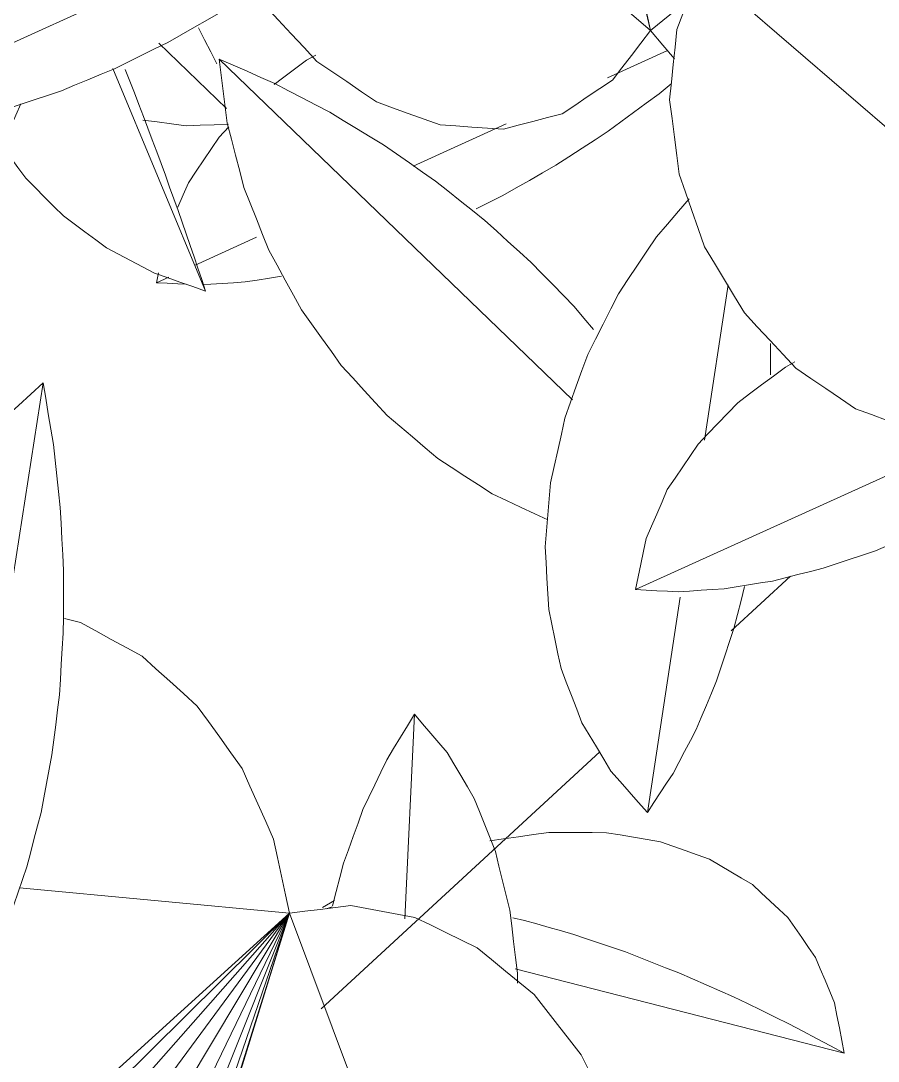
# Model space of a CAD drawing. Header units: metres. Extents: x -18.34 to -13.25, y -25.49 to -16.26.
# Drawn here: x -15.0517 to -14.9841, y -21.0717 to -20.9897 of the extents above; entities that cross this region are included whole.
import ezdxf

# ---------------------------------------------------------------- set-up
doc = ezdxf.new("R2010")
doc.units = ezdxf.units.M
doc.layers.add('Importações nas famílias', color=7, linetype='Continuous', lineweight=5)
doc.layers.add('Vegetação', color=7, linetype='Continuous', lineweight=5)

# ---------------------------------------------------------------- blocks, each defined once
blk = doc.blocks.new('Planta_pergolado_12200 - plantas pergolado_skp_Component_12-V3484-Pavimento 02 - Executivo')
at = {"layer": 'Importações nas famílias', "color": 9, "flags": 128}
for points in [[(0.027075, 0.101247), (0.026369, 0.101143), (0.025662, 0.101039), (0.024955, 0.100935), (0.024249, 0.100831)], [(0.029913, 0.101047), (0.029204, 0.101097), (0.028494, 0.101147), (0.027785, 0.101197), (0.027075, 0.101247)], [(0.032697, 0.100237), (0.032001, 0.100439), (0.031305, 0.100642), (0.030609, 0.100844), (0.029913, 0.101047)], [(0.024249, 0.100831), (0.023562, 0.100575), (0.022875, 0.10032), (0.022188, 0.100065), (0.021501, 0.09981)], [(0.021501, 0.09981), (0.020849, 0.099409), (0.020198, 0.099008)], [(0.034028, 0.099536), (0.033362, 0.099886), (0.032697, 0.100237)], [(0.019947, 0.098854), (0.019546, 0.098607), (0.018895, 0.098207)], [(0.018895, 0.098207), (0.018294, 0.09767), (0.017694, 0.097133), (0.017093, 0.096596), (0.016493, 0.09606)], [(0.016493, 0.09606), (0.015957, 0.0954), (0.015421, 0.094739), (0.014886, 0.094079), (0.01435, 0.093419)], [(0.01435, 0.093419), (0.013892, 0.092651), (0.013434, 0.091883), (0.012977, 0.091115), (0.012559, 0.090415)]]:
    blk.add_lwpolyline(points, dxfattribs=at)
blk = doc.blocks.new('Planta_pergolado_12200 - plantas pergolado_skp_Component_17-V3486-Pavimento 02 - Executivo')
at = {"layer": 'Importações nas famílias', "color": 9}
for p, q in [((0.037706, 0.152053), (0.037725, 0.153191)), ((0.044451, 0.10981), (0.043743, 0.109602)), ((0.052096, 0.095322), (0.051524, 0.096015))]:
    blk.add_line(p, q, dxfattribs=at)
at = {"layer": 'Importações nas famílias', "color": 9, "flags": 128}
for points in [[(0.038379, 0.147624), (0.038211, 0.148731), (0.038043, 0.149838), (0.037874, 0.150946), (0.037706, 0.152053)], [(0.039066, 0.145622), (0.038723, 0.146623), (0.038379, 0.147624)], [(0.037153, 0.14166), (0.037803, 0.14215), (0.038453, 0.14264)], [(0.034962, 0.138702), (0.035509, 0.139441), (0.036057, 0.140181), (0.036605, 0.14092), (0.037153, 0.14166)], [(0.033329, 0.134948), (0.033738, 0.135886), (0.034146, 0.136825), (0.034554, 0.137763), (0.034962, 0.138702)], [(0.032368, 0.130654), (0.032608, 0.131728), (0.032848, 0.132801), (0.033089, 0.133875), (0.033329, 0.134948)], [(0.032141, 0.126113), (0.032198, 0.127249), (0.032254, 0.128384), (0.032311, 0.129519), (0.032368, 0.130654)], [(0.032667, 0.121635), (0.032535, 0.122754), (0.032404, 0.123874), (0.032273, 0.124994), (0.032141, 0.126113)], [(0.033907, 0.117524), (0.033597, 0.118551), (0.033287, 0.119579), (0.032977, 0.120607), (0.032667, 0.121635)], [(0.035779, 0.11406), (0.035311, 0.114926), (0.034843, 0.115792), (0.034375, 0.116658), (0.033907, 0.117524)], [(0.038154, 0.11148), (0.03756, 0.112125), (0.036966, 0.11277), (0.036372, 0.113415), (0.035779, 0.11406)], [(0.04087, 0.10996), (0.040191, 0.11034), (0.039512, 0.11072), (0.038833, 0.1111), (0.038154, 0.11148)], [(0.043743, 0.109602), (0.043025, 0.109692), (0.042306, 0.109781), (0.041588, 0.10987), (0.04087, 0.10996)], [(0.054758, 0.093579), (0.054093, 0.094014), (0.053427, 0.09445), (0.052761, 0.094886), (0.052096, 0.095322)], [(0.056901, 0.093133), (0.056187, 0.093281), (0.055472, 0.09343), (0.054758, 0.093579)]]:
    blk.add_lwpolyline(points, dxfattribs=at)
blk = doc.blocks.new('Planta_pergolado_12200 - plantas pergolado_skp_Component_16-V3487-Pavimento 02 - Executivo')
for name in ['Planta_pergolado_12200 - plantas pergolado_skp_Component_17-V3486-Pavimento 02 - Executivo', 'Planta_pergolado_12200 - plantas pergolado_skp_Component_12-V3484-Pavimento 02 - Executivo']:
    blk.add_blockref(name, (0, 0))
blk = doc.blocks.new('Planta_pergolado_12200 - plantas pergolado_skp_-V3488-Pavimento 02 - Executivo')
blk.add_blockref('Planta_pergolado_12200 - plantas pergolado_skp_Component_16-V3487-Pavimento 02 - Executivo', (0, 0))
blk = doc.blocks.new('Planta_pergolado_12200 - plantas pergolado_skp_-V3489-Pavimento 02 - Executivo')
at = {"xscale": 1.254472261797389, "yscale": 1.254472261797389, "zscale": 1.254472261797389, "rotation": 44.99999999999149}
blk.add_blockref('Planta_pergolado_12200 - plantas pergolado_skp_-V3488-Pavimento 02 - Executivo', (0.101937, -0.102346), dxfattribs=at)
blk = doc.blocks.new('Planta_pergolado_12200 - plantas pergolado_skp_Component_12-V1597-Pavimento 02 - Executivo')
at = {"layer": 'Importações nas famílias', "color": 9}
for p, q in [((0.019367, 0.08686), (0.03536, 0.098835)), ((0.016939, 0.088633), (0.017485, 0.089068)), ((0.009582, 0.081088), (0.009442, 0.080277)), ((0.00965, 0.080393), (0.009775, 0.080757))]:
    blk.add_line(p, q, dxfattribs=at)
at = {"layer": 'Importações nas famílias', "color": 9, "flags": 128}
for points in [[(0.027075, 0.101247), (0.026369, 0.101143), (0.025662, 0.101039), (0.024955, 0.100935), (0.024249, 0.100831)], [(0.029913, 0.101047), (0.029204, 0.101097), (0.028494, 0.101147), (0.027785, 0.101197), (0.027075, 0.101247)], [(0.032697, 0.100237), (0.032001, 0.100439), (0.031305, 0.100642), (0.030609, 0.100844), (0.029913, 0.101047)], [(0.024249, 0.100831), (0.023562, 0.100575), (0.022875, 0.10032), (0.022188, 0.100065), (0.021501, 0.09981)], [(0.021501, 0.09981), (0.020849, 0.099409), (0.020198, 0.099008), (0.019546, 0.098607), (0.018895, 0.098207)], [(0.03536, 0.098835), (0.034694, 0.099185), (0.034028, 0.099536), (0.033362, 0.099886), (0.032697, 0.100237)], [(0.031973, 0.097378), (0.03282, 0.097743), (0.033667, 0.098107), (0.034513, 0.098471), (0.03536, 0.098835)], [(0.018895, 0.098207), (0.018294, 0.09767), (0.017694, 0.097133), (0.017093, 0.096596), (0.016493, 0.09606)], [(0.028703, 0.09583), (0.029521, 0.096217), (0.030338, 0.096604), (0.031156, 0.096991), (0.031973, 0.097378)], [(0.016493, 0.09606), (0.015957, 0.0954), (0.015421, 0.094739), (0.014886, 0.094079), (0.01435, 0.093419)], [(0.025586, 0.094206), (0.026365, 0.094612), (0.027144, 0.095018), (0.027924, 0.095424), (0.028703, 0.09583)], [(0.022655, 0.092526), (0.023388, 0.092946), (0.02412, 0.093366), (0.024853, 0.093786), (0.025586, 0.094206)], [(0.01435, 0.093419), (0.013892, 0.092651), (0.013434, 0.091883), (0.012977, 0.091115), (0.012559, 0.090415)], [(0.019945, 0.090806), (0.020623, 0.091236), (0.0213, 0.091666), (0.021978, 0.092096), (0.022655, 0.092526)], [(0.017485, 0.089068), (0.0181, 0.089503), (0.018715, 0.089937), (0.01933, 0.090372), (0.019945, 0.090806)]]:
    blk.add_lwpolyline(points, dxfattribs=at)
blk = doc.blocks.new('Planta_pergolado_12200 - plantas pergolado_skp_Component_16-V3557-Pavimento 02 - Executivo')
blk.add_blockref('Planta_pergolado_12200 - plantas pergolado_skp_Component_12-V1597-Pavimento 02 - Executivo', (0, 0))
blk = doc.blocks.new('Planta_pergolado_12200 - plantas pergolado_skp_-V3558-Pavimento 02 - Executivo')
blk.add_blockref('Planta_pergolado_12200 - plantas pergolado_skp_Component_16-V3557-Pavimento 02 - Executivo', (0, 0))
blk = doc.blocks.new('Planta_pergolado_12200 - plantas pergolado_skp_-V3559-Pavimento 02 - Executivo')
at = {"xscale": 1.254472261797389, "yscale": 1.254472261797389, "zscale": 1.254472261797389, "rotation": 44.99999999999149}
blk.add_blockref('Planta_pergolado_12200 - plantas pergolado_skp_-V3558-Pavimento 02 - Executivo', (0.101937, -0.102346), dxfattribs=at)
blk = doc.blocks.new('Planta_pergolado_12200 - plantas pergolado_skp_-V3560-Pavimento 02 - Executivo')
at = {"rotation": 89.9999999999999}
for name in ['Planta_pergolado_12200 - plantas pergolado_skp_-V3559-Pavimento 02 - Executivo', 'Planta_pergolado_12200 - plantas pergolado_skp_-V3489-Pavimento 02 - Executivo']:
    blk.add_blockref(name, (0.696245, 0.01573), dxfattribs=at)
blk = doc.blocks.new('Planta_pergolado_12200 - plantas pergolado_skp_Component_12-V717-Pavimento 02 - Executivo')
at = {"layer": 'Importações nas famílias', "color": 9}
for p, q in [((-0.073122, -0.275018), (-0.072319, -0.275023)), ((-0.051913, -0.283137), (-0.068042, -0.283898))]:
    blk.add_line(p, q, dxfattribs=at)
at = {"layer": 'Importações nas famílias', "color": 9, "flags": 128}
for points in [[(-0.072319, -0.275023), (-0.071077, -0.275172), (-0.069835, -0.275321), (-0.068593, -0.275469), (-0.06735, -0.275618)], [(-0.06735, -0.275618), (-0.066193, -0.275903), (-0.065036, -0.276188), (-0.063879, -0.276473), (-0.062722, -0.276759)], [(-0.062722, -0.276759), (-0.061678, -0.277174), (-0.060633, -0.277589), (-0.059588, -0.278005), (-0.058544, -0.27842)], [(-0.058544, -0.27842), (-0.057636, -0.278956), (-0.056728, -0.279492), (-0.05582, -0.280027), (-0.054912, -0.280563)], [(-0.054912, -0.280563), (-0.054162, -0.281206), (-0.053413, -0.28185), (-0.052663, -0.282493), (-0.051913, -0.283137)], [(-0.051913, -0.283137), (-0.05281, -0.283684), (-0.053708, -0.284232), (-0.054605, -0.284779), (-0.055502, -0.285326)], [(-0.055502, -0.285326), (-0.056484, -0.285794), (-0.057466, -0.286262), (-0.058448, -0.286729), (-0.05943, -0.287197)], [(-0.05943, -0.287197), (-0.060485, -0.287579), (-0.061541, -0.287961), (-0.062597, -0.288344), (-0.063652, -0.288726)], [(-0.063652, -0.288726), (-0.06477, -0.289019), (-0.065888, -0.289312), (-0.067005, -0.289605)]]:
    blk.add_lwpolyline(points, dxfattribs=at)
blk = doc.blocks.new('Planta_pergolado_12200 - plantas pergolado_skp_Component_17-V719-Pavimento 02 - Executivo')
at = {"layer": 'Importações nas famílias', "color": 9}
for p, q in [((-0.067599, -0.29298), (-0.111236, -0.276652)), ((-0.067599, -0.29298), (-0.10205, -0.303696)), ((-0.067599, -0.29298), (-0.101085, -0.303498)), ((-0.067599, -0.29298), (-0.098478, -0.303596)), ((-0.067599, -0.29298), (-0.095851, -0.304279)), ((-0.067599, -0.29298), (-0.093385, -0.305502)), ((-0.067599, -0.29298), (-0.091246, -0.30718)), ((-0.067599, -0.29298), (-0.08958, -0.309199)), ((-0.067599, -0.29298), (-0.088501, -0.311422)), ((-0.088353, -0.31587), (-0.067599, -0.29298)), ((-0.067599, -0.29298), (-0.088083, -0.313698)), ((-0.067599, -0.29298), (-0.065595, -0.314291)), ((-0.04436, -0.31074), (-0.044668, -0.309478))]:
    blk.add_line(p, q, dxfattribs=at)
at = {"layer": 'Importações nas famílias', "color": 9, "flags": 128}
for points in [[(-0.078757, -0.269987), (-0.080125, -0.269309), (-0.081492, -0.268632), (-0.08286, -0.267954), (-0.084227, -0.267276)], [(-0.074013, -0.273708), (-0.075199, -0.272778), (-0.076385, -0.271847), (-0.077571, -0.270917), (-0.078757, -0.269987)], [(-0.070319, -0.278186), (-0.071243, -0.277067), (-0.072166, -0.275947), (-0.07309, -0.274828), (-0.074013, -0.273708)], [(-0.067927, -0.283116), (-0.068525, -0.281884), (-0.069123, -0.280651), (-0.069721, -0.279419), (-0.070319, -0.278186)], [(-0.066999, -0.288162), (-0.067231, -0.2869), (-0.067463, -0.285639), (-0.067695, -0.284378), (-0.067927, -0.283116)], [(-0.067599, -0.29298), (-0.067449, -0.291775), (-0.067299, -0.290571), (-0.067149, -0.289366), (-0.066999, -0.288162)], [(-0.061752, -0.294241), (-0.063214, -0.293926), (-0.064675, -0.29361), (-0.066137, -0.293295), (-0.067599, -0.29298)], [(-0.05618, -0.296725), (-0.057573, -0.296104), (-0.058966, -0.295483), (-0.060359, -0.294862), (-0.061752, -0.294241)], [(-0.051263, -0.300262), (-0.052492, -0.299378), (-0.053721, -0.298493), (-0.054951, -0.297609), (-0.05618, -0.296725)], [(-0.047336, -0.304612), (-0.048318, -0.303524), (-0.0493, -0.302437), (-0.050281, -0.301349), (-0.051263, -0.300262)], [(-0.044668, -0.309478), (-0.045335, -0.308261), (-0.046002, -0.307045), (-0.046669, -0.305828), (-0.047336, -0.304612)]]:
    blk.add_lwpolyline(points, dxfattribs=at)
blk = doc.blocks.new('Planta_pergolado_12200 - plantas pergolado_skp_Component_16-V2034-Pavimento 02 - Executivo')
for name in ['Planta_pergolado_12200 - plantas pergolado_skp_Component_17-V719-Pavimento 02 - Executivo', 'Planta_pergolado_12200 - plantas pergolado_skp_Component_12-V717-Pavimento 02 - Executivo']:
    blk.add_blockref(name, (0, 0))
blk = doc.blocks.new('Planta_pergolado_12200 - plantas pergolado_skp_Component_12-V3936-Pavimento 02 - Executivo')
at = {"layer": 'Importações nas famílias', "color": 9}
for p, q in [((-0.059646, 0.26477), (-0.042679, 0.262173)), ((-0.030287, 0.260277), (-0.018035, 0.258402))]:
    blk.add_line(p, q, dxfattribs=at)
at = {"layer": 'Importações nas famílias', "color": 9, "flags": 128}
for points in [[(-0.043636, 0.272554), (-0.044801, 0.27231), (-0.045965, 0.272067), (-0.04713, 0.271823), (-0.048295, 0.271579)], [(-0.038715, 0.272829), (-0.039945, 0.27276), (-0.041175, 0.272691), (-0.042406, 0.272622), (-0.043636, 0.272554)], [(-0.033646, 0.272398), (-0.034913, 0.272506), (-0.03618, 0.272614), (-0.037447, 0.272721), (-0.038715, 0.272829)], [(-0.028548, 0.271273), (-0.029822, 0.271554), (-0.031097, 0.271836), (-0.032371, 0.272117), (-0.033646, 0.272398)], [(-0.048295, 0.271579), (-0.049366, 0.271167), (-0.050438, 0.270754), (-0.05151, 0.270342), (-0.052581, 0.269929)], [(-0.023541, 0.269478), (-0.024793, 0.269927), (-0.026045, 0.270375), (-0.027296, 0.270824), (-0.028548, 0.271273)], [(-0.052581, 0.269929), (-0.053535, 0.269357), (-0.054488, 0.268785), (-0.055441, 0.268213), (-0.056395, 0.267642)], [(-0.018743, 0.267057), (-0.019943, 0.267662), (-0.021142, 0.268267), (-0.022342, 0.268873), (-0.023541, 0.269478)], [(-0.056395, 0.267642), (-0.057207, 0.266924), (-0.05802, 0.266206), (-0.058833, 0.265488), (-0.059646, 0.26477)], [(-0.014266, 0.264065), (-0.015386, 0.264813), (-0.016505, 0.265561), (-0.017624, 0.266309), (-0.018743, 0.267057)], [(-0.059646, 0.26477), (-0.058878, 0.264265), (-0.05811, 0.26376), (-0.057342, 0.263254), (-0.056574, 0.262749)], [(-0.011269, 0.261482), (-0.012241, 0.26232), (-0.013254, 0.263192), (-0.014266, 0.264065)], [(-0.056574, 0.262749), (-0.055708, 0.262293), (-0.054841, 0.261837), (-0.053974, 0.261381), (-0.053107, 0.260926)], [(-0.053107, 0.260926), (-0.052151, 0.260524), (-0.051194, 0.260122), (-0.050238, 0.259721), (-0.049282, 0.259319)], [(-0.049282, 0.259319), (-0.048247, 0.258977), (-0.047212, 0.258634), (-0.046177, 0.258291), (-0.045142, 0.257948)], [(-0.045142, 0.257948), (-0.04404, 0.257668), (-0.042937, 0.257388), (-0.041835, 0.257108)], [(-0.025149, 0.255073), (-0.023906, 0.255067), (-0.022663, 0.255061)]]:
    blk.add_lwpolyline(points, dxfattribs=at)
blk = doc.blocks.new('Planta_pergolado_12200 - plantas pergolado_skp_Component_12-V2043-Pavimento 02 - Executivo')
at = {"layer": 'Importações nas famílias', "color": 9}
for p, q in [((0.010358, -0.294318), (0.012505, -0.289592)), ((-0.002122, -0.321792), (0.006728, -0.302309)), ((0.012149, -0.317318), (0.011744, -0.318069)), ((-0.0058, -0.323808), (-0.005743, -0.322903))]:
    blk.add_line(p, q, dxfattribs=at)
at = {"layer": 'Importações nas famílias', "color": 9, "flags": 128}
for points in [[(0.009082, -0.290265), (0.009874, -0.289302), (0.010666, -0.28834)], [(0.006143, -0.294274), (0.006878, -0.293272), (0.007613, -0.29227), (0.008348, -0.291268), (0.009082, -0.290265)], [(0.003462, -0.298396), (0.004132, -0.297365), (0.004803, -0.296335), (0.005473, -0.295305), (0.006143, -0.294274)], [(0.001071, -0.302584), (0.001669, -0.301537), (0.002267, -0.30049), (0.002865, -0.299443), (0.003462, -0.298396)], [(-0.001004, -0.306793), (-0.000485, -0.305741), (0.000034, -0.304688), (0.000553, -0.303636), (0.001071, -0.302584)], [(-0.00274, -0.310975), (-0.002306, -0.309929), (-0.001872, -0.308884), (-0.001438, -0.307838), (-0.001004, -0.306793)], [(-0.004118, -0.315084), (-0.003774, -0.314057), (-0.003429, -0.31303), (-0.003085, -0.312002), (-0.00274, -0.310975)], [(-0.005123, -0.319075), (-0.004872, -0.318077), (-0.00462, -0.31708), (-0.004369, -0.316082), (-0.004118, -0.315084)], [(0.011744, -0.318069), (0.011039, -0.319009), (0.010334, -0.319949), (0.009629, -0.320889), (0.008924, -0.321829)], [(-0.005743, -0.322903), (-0.005588, -0.321946), (-0.005433, -0.320989), (-0.005278, -0.320032), (-0.005123, -0.319075)], [(0.008924, -0.321829), (0.008113, -0.322611), (0.007302, -0.323393), (0.006491, -0.324175), (0.005679, -0.324957)], [(0.005679, -0.324957), (0.004781, -0.325563), (0.003883, -0.326168), (0.002984, -0.326774), (0.002086, -0.32738)]]:
    blk.add_lwpolyline(points, dxfattribs=at)
blk = doc.blocks.new('Planta_pergolado_12200 - plantas pergolado_skp_Component_16-V3940-Pavimento 02 - Executivo')
at = {"extrusion": (0, 0, -1), "zscale": -1, "rotation": 180}
blk.add_blockref('Planta_pergolado_12200 - plantas pergolado_skp_Component_12-V2043-Pavimento 02 - Executivo', (0, 0), dxfattribs=at)
blk.add_blockref('Planta_pergolado_12200 - plantas pergolado_skp_Component_12-V3936-Pavimento 02 - Executivo', (0, 0))
blk = doc.blocks.new('Planta_pergolado_12200 - plantas pergolado_skp_Component_12-V3941-Pavimento 02 - Executivo')
at = {"layer": 'Importações nas famílias', "color": 9}
for p, q in [((-0.017882, 0.303488), (-0.017439, 0.302513)), ((-0.017087, 0.303318), (-0.017882, 0.303488)), ((-0.016521, 0.300492), (-0.014289, 0.29558)), ((-0.005586, 0.297761), (-0.006397, 0.298543)), ((0.000073, 0.290905), (-0.000333, 0.291655)), ((-0.008679, 0.283229), (-0.005348, 0.275896)), ((-0.001718, 0.267904), (0.000428, 0.263178)), ((-0.002994, 0.263852), (-0.002202, 0.262889))]:
    blk.add_line(p, q, dxfattribs=at)
at = {"layer": 'Importações nas famílias', "color": 9, "flags": 128}
for points in [[(-0.017882, 0.303488), (-0.017923, 0.302643), (-0.017964, 0.301799), (-0.017997, 0.301138)], [(-0.009991, 0.300966), (-0.010955, 0.301381), (-0.01192, 0.301797)], [(-0.006397, 0.298543), (-0.007295, 0.299149), (-0.008194, 0.299755), (-0.009092, 0.30036), (-0.009991, 0.300966)], [(-0.01803, 0.299831), (-0.01799, 0.299205), (-0.017933, 0.2983), (-0.017876, 0.297394), (-0.017819, 0.296489)], [(-0.017819, 0.296489), (-0.017664, 0.295532), (-0.017509, 0.294575), (-0.017354, 0.293618)], [(-0.000333, 0.291655), (-0.001038, 0.292595), (-0.001743, 0.293535), (-0.002237, 0.294194)], [(-0.012043, 0.278275), (-0.011524, 0.277222), (-0.011005, 0.27617)], [(-0.011005, 0.27617), (-0.010407, 0.275123), (-0.00981, 0.274076), (-0.009212, 0.273029), (-0.008614, 0.271982)], [(-0.008614, 0.271982), (-0.007944, 0.270952), (-0.007274, 0.269921), (-0.006604, 0.268891), (-0.005934, 0.26786)], [(-0.005934, 0.26786), (-0.005199, 0.266858), (-0.004464, 0.265856), (-0.003729, 0.264854), (-0.002994, 0.263852)]]:
    blk.add_lwpolyline(points, dxfattribs=at)
blk = doc.blocks.new('Planta_pergolado_12200 - plantas pergolado_skp_Component_17-V3942-Pavimento 02 - Executivo')
at = {"layer": 'Importações nas famílias', "color": 9}
for p, q in [((0.004691, 0.267638), (0.002003, 0.264524)), ((0.002003, 0.264524), (0.005653, 0.265378)), ((0.005695, 0.265326), (0.002003, 0.264524)), ((0.002003, 0.264524), (0.00452, 0.261473))]:
    blk.add_line(p, q, dxfattribs=at)
at = {"layer": 'Importações nas famílias', "color": 9, "flags": 128}
for points in [[(-0.00042, 0.290829), (0.00067, 0.291844), (0.001759, 0.292858), (0.002849, 0.293873), (0.003939, 0.294887)], [(-0.003619, 0.286132), (-0.002819, 0.287306), (-0.002019, 0.288481), (-0.00122, 0.289655), (-0.00042, 0.290829)], [(-0.00544, 0.281114), (-0.004984, 0.282369), (-0.004529, 0.283623), (-0.004074, 0.284877), (-0.003619, 0.286132)], [(-0.005758, 0.276119), (-0.005678, 0.277368), (-0.005599, 0.278616), (-0.005519, 0.279865), (-0.00544, 0.281114)], [(-0.004553, 0.271486), (-0.004854, 0.272644), (-0.005155, 0.273802), (-0.005457, 0.27496), (-0.005758, 0.276119)], [(-0.001905, 0.267531), (-0.002567, 0.26852), (-0.003229, 0.269508), (-0.003891, 0.270497), (-0.004553, 0.271486)], [(0.002003, 0.264524), (0.001026, 0.265276), (0.000049, 0.266028), (-0.000928, 0.266779), (-0.001905, 0.267531)], [(-0.000224, 0.262621), (0.000864, 0.26355), (0.002003, 0.264524)]]:
    blk.add_lwpolyline(points, dxfattribs=at)
blk = doc.blocks.new('Planta_pergolado_12200 - plantas pergolado_skp_Component_16-V3943-Pavimento 02 - Executivo')
for name in ['Planta_pergolado_12200 - plantas pergolado_skp_Component_12-V3941-Pavimento 02 - Executivo', 'Planta_pergolado_12200 - plantas pergolado_skp_Component_17-V3942-Pavimento 02 - Executivo']:
    blk.add_blockref(name, (0, 0))
blk = doc.blocks.new('Planta_pergolado_12200 - plantas pergolado_skp_Component_12-V751-Pavimento 02 - Executivo')
at = {"layer": 'Importações nas famílias', "color": 9}
for p, q in [((-0.025919, -0.230137), (-0.023772, -0.225411)), ((-0.042082, -0.26572), (-0.029549, -0.238128)), ((-0.024128, -0.253137), (-0.024533, -0.253888))]:
    blk.add_line(p, q, dxfattribs=at)
at = {"layer": 'Importações nas famílias', "color": 9, "flags": 128}
for points in [[(-0.027195, -0.226084), (-0.026403, -0.225121), (-0.025611, -0.224159)], [(-0.030134, -0.230093), (-0.029399, -0.229091), (-0.028664, -0.228089), (-0.027929, -0.227087), (-0.027195, -0.226084)], [(-0.032815, -0.234215), (-0.032145, -0.233184), (-0.031474, -0.232154), (-0.030804, -0.231124), (-0.030134, -0.230093)], [(-0.035206, -0.238403), (-0.034608, -0.237356), (-0.03401, -0.236309), (-0.033412, -0.235262), (-0.032815, -0.234215)], [(-0.037281, -0.242612), (-0.036762, -0.24156), (-0.036243, -0.240508), (-0.035724, -0.239455), (-0.035206, -0.238403)], [(-0.039017, -0.246794), (-0.038583, -0.245748), (-0.038149, -0.244703), (-0.037715, -0.243657), (-0.037281, -0.242612)], [(-0.040395, -0.250903), (-0.040051, -0.249876), (-0.039706, -0.248849), (-0.039362, -0.247821), (-0.039017, -0.246794)], [(-0.0414, -0.254894), (-0.041149, -0.253896), (-0.040897, -0.252899), (-0.040646, -0.251901), (-0.040395, -0.250903)], [(-0.024533, -0.253888), (-0.025238, -0.254828), (-0.025943, -0.255768), (-0.026648, -0.256708), (-0.027353, -0.257648)], [(-0.04202, -0.258722), (-0.041865, -0.257765), (-0.04171, -0.256808), (-0.041555, -0.255851), (-0.0414, -0.254894)], [(-0.027353, -0.257648), (-0.028164, -0.25843), (-0.028975, -0.259212), (-0.029786, -0.259994), (-0.030598, -0.260776)], [(-0.042248, -0.262344), (-0.042191, -0.261438), (-0.042134, -0.260533), (-0.042077, -0.259627), (-0.04202, -0.258722)], [(-0.030598, -0.260776), (-0.031496, -0.261382), (-0.032394, -0.261987), (-0.033293, -0.262593), (-0.034191, -0.263199)], [(-0.042082, -0.26572), (-0.042124, -0.264876), (-0.042165, -0.264032), (-0.042206, -0.263188), (-0.042248, -0.262344)], [(-0.034191, -0.263199), (-0.035156, -0.263614), (-0.03612, -0.26403), (-0.037085, -0.264445), (-0.03805, -0.26486)], [(-0.03805, -0.26486), (-0.039058, -0.265075), (-0.040066, -0.26529), (-0.041074, -0.265505), (-0.042082, -0.26572)]]:
    blk.add_lwpolyline(points, dxfattribs=at)
blk = doc.blocks.new('Planta_pergolado_12200 - plantas pergolado_skp_Component_17-V3949-Pavimento 02 - Executivo')
at = {"layer": 'Importações nas famílias', "color": 9}
blk.add_line((0.007004, 0.260585), (-0.022197, 0.226757), dxfattribs=at)
at = {"layer": 'Importações nas famílias', "color": 9, "flags": 128}
for points in [[(-0.00931, 0.262272), (-0.007849, 0.262458), (-0.006387, 0.262643), (-0.004926, 0.262829), (-0.003464, 0.263015)], [(-0.003464, 0.263015), (-0.002073, 0.262871), (-0.000682, 0.262727), (0.000709, 0.262583), (0.0021, 0.26244)], [(-0.015039, 0.260261), (-0.013607, 0.260764), (-0.012175, 0.261267), (-0.010742, 0.261769), (-0.00931, 0.262272)], [(0.0021, 0.26244), (0.003326, 0.261976), (0.004552, 0.261513), (0.005778, 0.261049), (0.007004, 0.260585)], [(-0.020262, 0.25712), (-0.018956, 0.257905), (-0.017651, 0.258691), (-0.016345, 0.259476), (-0.015039, 0.260261)], [(-0.024621, 0.253062), (-0.023531, 0.254077), (-0.022441, 0.255091), (-0.021351, 0.256106), (-0.020262, 0.25712)], [(-0.027819, 0.248365), (-0.02702, 0.249539), (-0.02622, 0.250713), (-0.02542, 0.251888), (-0.024621, 0.253062)], [(-0.02964, 0.243347), (-0.029185, 0.244601), (-0.02873, 0.245856), (-0.028275, 0.24711), (-0.027819, 0.248365)]]:
    blk.add_lwpolyline(points, dxfattribs=at)
blk = doc.blocks.new('Planta_pergolado_12200 - plantas pergolado_skp_Component_16-V3950-Pavimento 02 - Executivo')
blk.add_blockref('Planta_pergolado_12200 - plantas pergolado_skp_Component_17-V3949-Pavimento 02 - Executivo', (0, 0))
at = {"extrusion": (0, 0, -1), "zscale": -1, "rotation": 180}
blk.add_blockref('Planta_pergolado_12200 - plantas pergolado_skp_Component_12-V751-Pavimento 02 - Executivo', (0, 0), dxfattribs=at)
blk = doc.blocks.new('Planta_pergolado_12200 - plantas pergolado_skp_-V3951-Pavimento 02 - Executivo')
at = {"layer": 'Importações nas famílias', "color": 9}
for p, q in [((-0.054865, 0.26851), (-0.075131, 0.290498)), ((-0.04102, 0.253487), (-0.04532, 0.258153))]:
    blk.add_line(p, q, dxfattribs=at)
at = {"extrusion": (0, 0, -1), "zscale": -1, "rotation": 180}
blk.add_blockref('Planta_pergolado_12200 - plantas pergolado_skp_Component_16-V2034-Pavimento 02 - Executivo', (0, 0), dxfattribs=at)
for name in ['Planta_pergolado_12200 - plantas pergolado_skp_Component_16-V3940-Pavimento 02 - Executivo', 'Planta_pergolado_12200 - plantas pergolado_skp_Component_16-V3943-Pavimento 02 - Executivo', 'Planta_pergolado_12200 - plantas pergolado_skp_Component_16-V3950-Pavimento 02 - Executivo']:
    blk.add_blockref(name, (0, 0))
blk = doc.blocks.new('Planta_pergolado_12200 - plantas pergolado_skp_-V3952-Pavimento 02 - Executivo')
blk.add_blockref('Planta_pergolado_12200 - plantas pergolado_skp_-V3951-Pavimento 02 - Executivo', (0, 0))
blk = doc.blocks.new('Planta_pergolado_12200 - plantas pergolado_skp_-V4061-Pavimento 02 - Executivo')
blk.add_blockref('Planta_pergolado_12200 - plantas pergolado_skp_-V3952-Pavimento 02 - Executivo', (0, 0))
blk = doc.blocks.new('Planta_pergolado_12200 - plantas pergolado_skp_Component_12-V1085-Pavimento 02 - Executivo')
at = {"layer": 'Importações nas famílias', "color": 9}
blk.add_line((-0.018533, -0.29961), (-0.000979, -0.306918), dxfattribs=at)
at = {"layer": 'Importações nas famílias', "color": 9, "flags": 128}
for points in [[(-0.017117, -0.303646), (-0.017471, -0.302637), (-0.017825, -0.301628), (-0.018179, -0.300619), (-0.018533, -0.29961)], [(-0.018533, -0.29961), (-0.017634, -0.299911), (-0.016736, -0.300212), (-0.015837, -0.300513), (-0.014939, -0.300813)], [(-0.014939, -0.300813), (-0.014019, -0.301135), (-0.0131, -0.301456), (-0.012181, -0.301778), (-0.011262, -0.302099)], [(-0.011262, -0.302099), (-0.010333, -0.302438), (-0.009404, -0.302777), (-0.008474, -0.303115), (-0.007545, -0.303454)], [(-0.007545, -0.303454), (-0.006616, -0.303806), (-0.005686, -0.304158), (-0.004757, -0.30451), (-0.003828, -0.304862)], [(-0.015129, -0.307411), (-0.015626, -0.30647), (-0.016123, -0.305529), (-0.01662, -0.304588), (-0.017117, -0.303646)], [(-0.003828, -0.304862), (-0.002909, -0.305223), (-0.00199, -0.305585), (-0.001071, -0.305946)], [(-0.012615, -0.310817), (-0.013243, -0.309966), (-0.013872, -0.309114), (-0.0145, -0.308263), (-0.015129, -0.307411)], [(-0.009635, -0.313784), (-0.01038, -0.313042), (-0.011125, -0.3123), (-0.01187, -0.311559), (-0.012615, -0.310817)], [(-0.007102, -0.315627), (-0.007946, -0.315013), (-0.00879, -0.314398), (-0.009635, -0.313784)]]:
    blk.add_lwpolyline(points, dxfattribs=at)
blk = doc.blocks.new('Planta_pergolado_12200 - plantas pergolado_skp_Component_16-V4153-Pavimento 02 - Executivo')
at = {"extrusion": (0, 0, -1), "zscale": -0.9999999999999999, "rotation": 180}
blk.add_blockref('Planta_pergolado_12200 - plantas pergolado_skp_Component_12-V1085-Pavimento 02 - Executivo', (0, 0), dxfattribs=at)
blk = doc.blocks.new('Planta_pergolado_12200 - plantas pergolado_skp_Component_12-V1155-Pavimento 02 - Executivo')
at = {"layer": 'Importações nas famílias', "color": 9}
blk.add_line((-0.004132, -0.297953), (0.001008, -0.303279), dxfattribs=at)
at = {"layer": 'Importações nas famílias', "color": 9, "flags": 128}
for points in [[(-0.005506, -0.301141), (-0.005464, -0.300031), (-0.005423, -0.298921), (-0.005382, -0.29781)], [(-0.000628, -0.298706), (0.00032, -0.299192), (0.001268, -0.299679), (0.002216, -0.300165)], [(-0.005049, -0.304554), (-0.0052, -0.303424), (-0.005353, -0.302283), (-0.005506, -0.301141)]]:
    blk.add_lwpolyline(points, dxfattribs=at)
blk = doc.blocks.new('Planta_pergolado_12200 - plantas pergolado_skp_Component_16-V4185-Pavimento 02 - Executivo')
at = {"extrusion": (0, 0, -1), "zscale": -1, "rotation": 180}
blk.add_blockref('Planta_pergolado_12200 - plantas pergolado_skp_Component_12-V1155-Pavimento 02 - Executivo', (0, 0), dxfattribs=at)
blk = doc.blocks.new('Planta_pergolado_12200 - plantas pergolado_skp_Component_12-V1165-Pavimento 02 - Executivo')
at = {"layer": 'Importações nas famílias', "color": 9}
blk.add_line((-0.027108, -0.270683), (-0.000239, -0.298529), dxfattribs=at)
at = {"layer": 'Importações nas famílias', "color": 9, "flags": 128}
for points in [[(-0.021576, -0.269009), (-0.020669, -0.269777), (-0.019763, -0.270546)], [(-0.019763, -0.270546), (-0.018891, -0.271392), (-0.018019, -0.272239), (-0.017147, -0.273085), (-0.016274, -0.273932)], [(-0.034524, -0.27701), (-0.03505, -0.275888), (-0.035576, -0.274765), (-0.036101, -0.273643), (-0.036581, -0.27262)], [(-0.016274, -0.273932), (-0.015446, -0.274847), (-0.014618, -0.275763), (-0.01379, -0.276678), (-0.012962, -0.277594)], [(-0.03174, -0.281303), (-0.032436, -0.28023), (-0.033132, -0.279157), (-0.033828, -0.278083), (-0.034524, -0.27701)], [(-0.012962, -0.277594), (-0.012187, -0.278568), (-0.011412, -0.279542), (-0.010637, -0.280516), (-0.009863, -0.28149)], [(-0.02834, -0.285299), (-0.02919, -0.2843), (-0.03004, -0.283301), (-0.03089, -0.282302), (-0.03174, -0.281303)], [(-0.009863, -0.28149), (-0.00915, -0.282512), (-0.008436, -0.283534), (-0.007723, -0.284556), (-0.00701, -0.285578)], [(-0.024405, -0.288905), (-0.025389, -0.288003), (-0.026373, -0.287102), (-0.027357, -0.286201), (-0.02834, -0.285299)], [(-0.00701, -0.285578), (-0.006367, -0.286636), (-0.005724, -0.287695), (-0.00508, -0.288753), (-0.004437, -0.289812)], [(-0.020027, -0.292034), (-0.021122, -0.291252), (-0.022216, -0.290469), (-0.023311, -0.289687), (-0.024405, -0.288905)], [(-0.004437, -0.289812), (-0.003871, -0.290895), (-0.003304, -0.291978), (-0.002738, -0.293062), (-0.002172, -0.294145)], [(-0.015308, -0.294614), (-0.016488, -0.293969), (-0.017667, -0.293324), (-0.018847, -0.292679), (-0.020027, -0.292034)], [(-0.002172, -0.294145), (-0.001688, -0.295241), (-0.001205, -0.296337), (-0.000722, -0.297433), (-0.000239, -0.298529)], [(-0.010359, -0.296585), (-0.011596, -0.296093), (-0.012834, -0.2956), (-0.014071, -0.295107), (-0.015308, -0.294614)], [(-0.005296, -0.2979), (-0.006562, -0.297572), (-0.007828, -0.297243), (-0.009093, -0.296914), (-0.010359, -0.296585)], [(-0.000239, -0.298529), (-0.001503, -0.298372), (-0.002768, -0.298214), (-0.004032, -0.298057), (-0.005296, -0.2979)]]:
    blk.add_lwpolyline(points, dxfattribs=at)
blk = doc.blocks.new('Planta_pergolado_12200 - plantas pergolado_skp_Component_12-V1166-Pavimento 02 - Executivo')
at = {"layer": 'Importações nas famílias', "color": 9}
blk.add_line((-0.077816, -0.320519), (-0.025773, -0.312413), dxfattribs=at)
at = {"layer": 'Importações nas famílias', "color": 9, "flags": 128}
for points in [[(-0.050381, -0.311133), (-0.049165, -0.311057), (-0.047949, -0.31098), (-0.046733, -0.310904), (-0.045517, -0.310827)], [(-0.045517, -0.310827), (-0.04428, -0.310821), (-0.043043, -0.310815), (-0.041806, -0.310809), (-0.040569, -0.310803)], [(-0.040569, -0.310803), (-0.039324, -0.310868), (-0.03808, -0.310933), (-0.036836, -0.310998), (-0.035592, -0.311062)], [(-0.059645, -0.312576), (-0.058511, -0.312362), (-0.057377, -0.312147), (-0.056243, -0.311933), (-0.055108, -0.311719)], [(-0.055108, -0.311719), (-0.053927, -0.311572), (-0.052745, -0.311426), (-0.051563, -0.31128), (-0.050381, -0.311133)], [(-0.035592, -0.311062), (-0.034354, -0.311197), (-0.033117, -0.311332), (-0.031879, -0.311466), (-0.030642, -0.311601)], [(-0.030642, -0.311601), (-0.029424, -0.311804), (-0.028207, -0.312007), (-0.02699, -0.31221), (-0.025773, -0.312413)], [(-0.063941, -0.313697), (-0.062867, -0.313417), (-0.061793, -0.313136), (-0.060719, -0.312856), (-0.059645, -0.312576)], [(-0.025773, -0.312413), (-0.026669, -0.31339), (-0.027565, -0.314368), (-0.028461, -0.315345), (-0.029357, -0.316322)], [(-0.067949, -0.315068), (-0.066947, -0.314725), (-0.065945, -0.314382), (-0.064943, -0.31404), (-0.063941, -0.313697)], [(-0.071624, -0.316674), (-0.070705, -0.316272), (-0.069787, -0.315871), (-0.068868, -0.315469), (-0.067949, -0.315068)], [(-0.074925, -0.318498), (-0.0741, -0.318042), (-0.073275, -0.317586), (-0.072449, -0.31713), (-0.071624, -0.316674)], [(-0.029357, -0.316322), (-0.030377, -0.317195), (-0.031396, -0.318068), (-0.032416, -0.318941), (-0.033436, -0.319814)], [(-0.077816, -0.320519), (-0.077094, -0.320013), (-0.076371, -0.319508), (-0.075648, -0.319003), (-0.074925, -0.318498)], [(-0.033436, -0.319814), (-0.034555, -0.320562), (-0.035675, -0.321309), (-0.036795, -0.322057), (-0.037914, -0.322805)], [(-0.074737, -0.32339), (-0.075507, -0.322672), (-0.076276, -0.321954), (-0.077046, -0.321236), (-0.077816, -0.320519)], [(-0.037914, -0.322805), (-0.039107, -0.323411), (-0.040301, -0.324016), (-0.041494, -0.324621), (-0.042687, -0.325227)], [(-0.071087, -0.325678), (-0.072, -0.325106), (-0.072912, -0.324534), (-0.073824, -0.323962), (-0.074737, -0.32339)], [(-0.066954, -0.327328), (-0.067987, -0.326915), (-0.069021, -0.326503), (-0.070054, -0.32609), (-0.071087, -0.325678)], [(-0.042687, -0.325227), (-0.043926, -0.325675), (-0.045164, -0.326124), (-0.046403, -0.326573), (-0.047642, -0.327021)], [(-0.062434, -0.328302), (-0.063564, -0.328059), (-0.064694, -0.327815), (-0.065824, -0.327571), (-0.066954, -0.327328)], [(-0.047642, -0.327021), (-0.048897, -0.327303), (-0.050153, -0.327584), (-0.051408, -0.327866), (-0.052663, -0.328147)], [(-0.052663, -0.328147), (-0.053906, -0.328254), (-0.055148, -0.328362), (-0.05639, -0.32847), (-0.057633, -0.328577)], [(-0.057633, -0.328577), (-0.058833, -0.328508), (-0.060033, -0.32844), (-0.061234, -0.328371), (-0.062434, -0.328302)]]:
    blk.add_lwpolyline(points, dxfattribs=at)
blk = doc.blocks.new('Planta_pergolado_12200 - plantas pergolado_skp_Component_17-V4188-Pavimento 02 - Executivo')
at = {"layer": 'Importações nas famílias', "color": 9, "flags": 128}
blk.add_lwpolyline([(-0.003765, 0.314171), (-0.004661, 0.314556), (-0.005884, 0.31508), (-0.007108, 0.315604), (-0.008331, 0.316129)], dxfattribs=at)
blk = doc.blocks.new('Planta_pergolado_12200 - plantas pergolado_skp_Component_16-V4189-Pavimento 02 - Executivo')
blk.add_blockref('Planta_pergolado_12200 - plantas pergolado_skp_Component_17-V4188-Pavimento 02 - Executivo', (0, 0))
at = {"extrusion": (0, 0, -1), "zscale": -1, "rotation": 180}
for name in ['Planta_pergolado_12200 - plantas pergolado_skp_Component_12-V1166-Pavimento 02 - Executivo', 'Planta_pergolado_12200 - plantas pergolado_skp_Component_12-V1165-Pavimento 02 - Executivo']:
    blk.add_blockref(name, (0, 0), dxfattribs=at)
blk = doc.blocks.new('Planta_pergolado_12200 - plantas pergolado_skp_-V4190-Pavimento 02 - Executivo')
for name in ['Planta_pergolado_12200 - plantas pergolado_skp_Component_16-V4185-Pavimento 02 - Executivo', 'Planta_pergolado_12200 - plantas pergolado_skp_Component_16-V4189-Pavimento 02 - Executivo']:
    blk.add_blockref(name, (0, 0))
blk = doc.blocks.new('Planta_pergolado_12200 - plantas pergolado_skp_-V4191-Pavimento 02 - Executivo')
for name in ['Planta_pergolado_12200 - plantas pergolado_skp_-V4190-Pavimento 02 - Executivo', 'Planta_pergolado_12200 - plantas pergolado_skp_Component_16-V4153-Pavimento 02 - Executivo']:
    blk.add_blockref(name, (0, 0))
blk = doc.blocks.new('Planta_pergolado_12200 - plantas pergolado_skp_-V4293-Pavimento 02 - Executivo')
blk.add_blockref('Planta_pergolado_12200 - plantas pergolado_skp_-V4191-Pavimento 02 - Executivo', (0, 0))
blk = doc.blocks.new('Planta_pergolado_12200 - Planta_pergolado_12200-V4294-Pavimento 02 - Executivo')
for name in ['Planta_pergolado_12200 - plantas pergolado_skp_-V4293-Pavimento 02 - Executivo', 'Planta_pergolado_12200 - plantas pergolado_skp_-V4061-Pavimento 02 - Executivo']:
    blk.add_blockref(name, (0, 0))
at = {"xscale": 1.068436298615139, "yscale": 1.068436298615139, "zscale": 1.068436298615139, "rotation": 83.79999999999607}
blk.add_blockref('Planta_pergolado_12200 - plantas pergolado_skp_-V3560-Pavimento 02 - Executivo', (-0.091864, -0.479646), dxfattribs=at)

msp = doc.modelspace()

# ---------------------------------------------------------------- block references
at = {"layer": 'Vegetação', "color": 9, "rotation": 89.99999999999997}
msp.add_blockref('Planta_pergolado_12200 - Planta_pergolado_12200-V4294-Pavimento 02 - Executivo', (-14.737518, -20.992449), dxfattribs=at)

doc.saveas('drawing.dxf')
